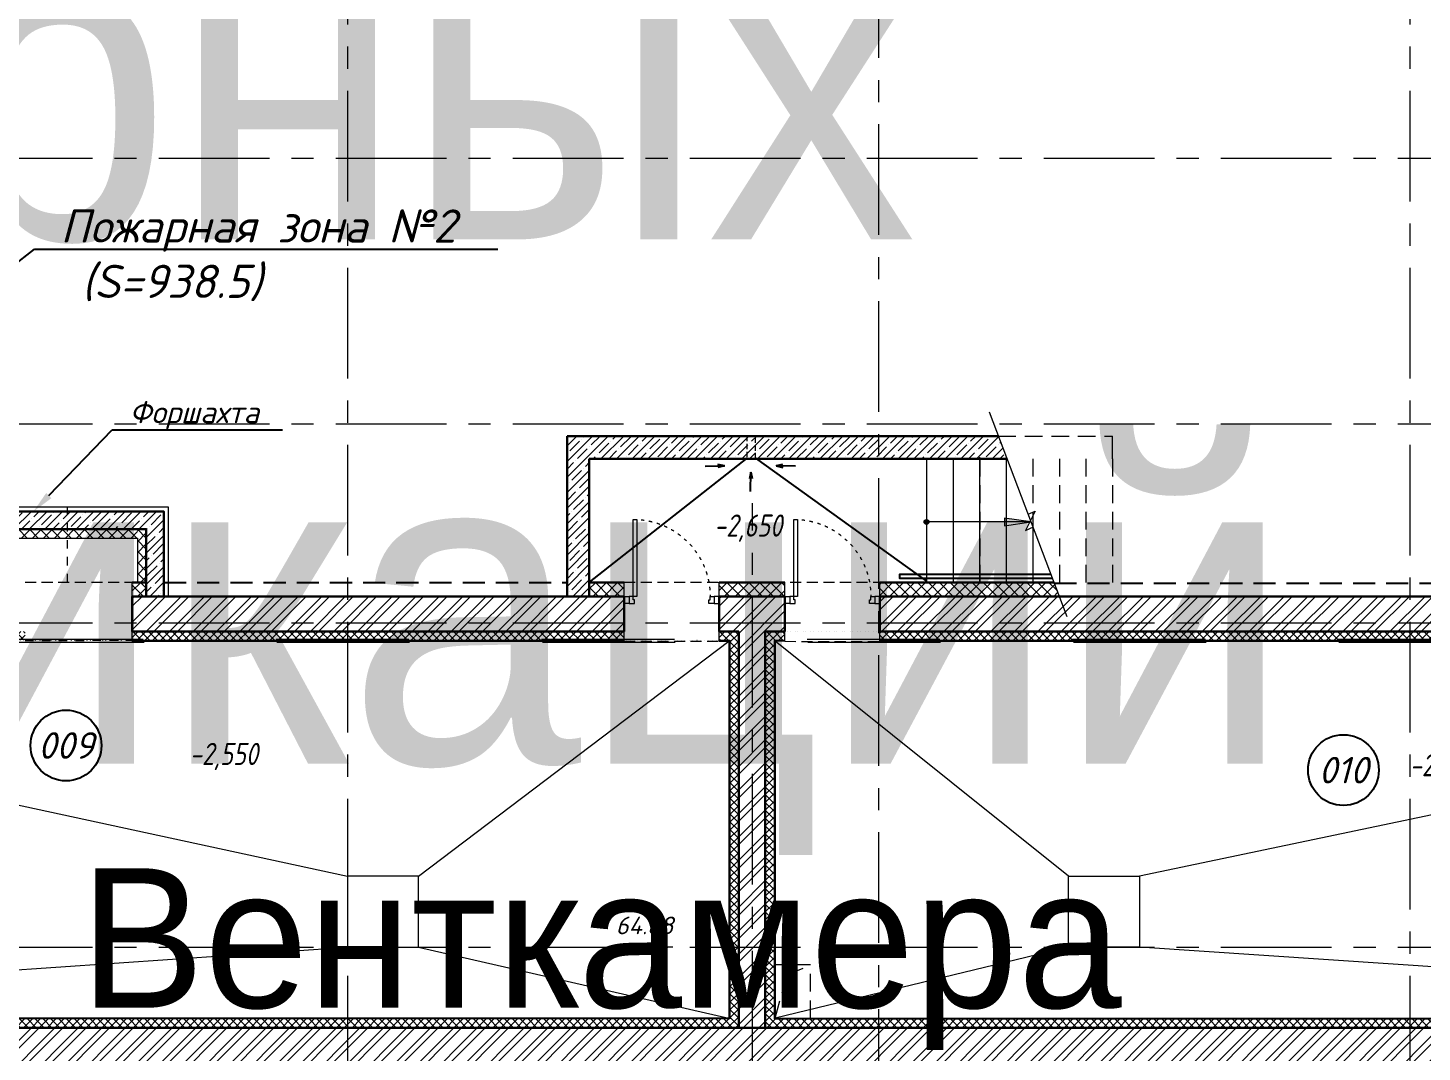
# Model space of a CAD drawing. Header units: millimetres. Extents: x -8417289 to 9420486, y -51311 to 166017.
# Drawn here: x -320784 to -305032, y 81501 to 93074 of the extents above; entities that cross this region are included whole.
import ezdxf
from ezdxf import colors
from ezdxf.entities.mleader import LeaderData, LeaderLine
from ezdxf.enums import TextEntityAlignment as Align
from ezdxf.math import Vec2, Vec3

# ---------------------------------------------------------------- set-up
doc = ezdxf.new("R2018")
doc.units = ezdxf.units.MM
for name, pattern in [('ACAD_ISO03W100', [30, 12, -18]), ('ADSK_Скрыто', [6, 3, -3]), ('ADSK_Штриховая_ш2 п1', [3, 2, -1]), ('CENTER', [2, 1.25, -0.25, 0.25, -0.25]), ('TRATTEGGIATA', [0.75, 0.5, -0.25]), ('Штрих', [6.35, 3.175, -3.175])]:
    doc.linetypes.add(name, pattern=pattern)
for name, color, linetype, lineweight in [('1 этаж тонкие линии!', 250, 'Continuous', 0), ('_АР ТЕКСТ', 250, 'Continuous', 25), ('_Скрыто_', 7, 'ADSK_Скрыто', 9), ('АР_Выноски АПР', 7, 'Continuous', 5), ('АР_Двери', 5, 'Continuous', 18), ('АР_Лестницы', 250, 'Continuous', 15), ('АР_Лестницы ограждение', 94, 'Continuous', 25), ('АР_Маркер экспликации', 239, 'Continuous', 13), ('АР_МосжилНии_Стены', 202, 'Continuous', 30), ('АР_Навесной фасад', 5, 'Continuous', 5), ('АР_Номер помещения', 1, 'Continuous', 25), ('АР_Оси', 193, 'Continuous', 9), ('АР_Отметки', 250, 'Continuous', 15), ('АР_Помещения_площадь', 19, 'Continuous', 9), ('АР_Сущ Несущая стена', 202, 'Continuous', 30), ('АР_тонкая линия', 250, 'Continuous', 0), ('АР_Утеплитель', 250, 'Continuous', 9), ('АР_Штриховка кирпич', 250, 'Continuous', 9), ('АР_Штриховка монолит', 250, 'Continuous', 9), ('Подвал', 250, 'Continuous', 30)]:
    doc.layers.add(name, color=color, linetype=linetype, lineweight=lineweight)
doc.layers.add('АР_Названия помещений', color=124, linetype='Continuous', lineweight=5, plot=False)
doc.layers.add('ТХ_ВК_трапы', color=5, linetype='Continuous')
doc.styles.add('ISOCPEUR', font='isocpeui.ttf', dxfattribs={"height": 250})
doc.styles.get("Standard").update_dxf_attribs({"font": 'arial.ttf'})
pattern_1 = [(45, (0, 0), (-132.58252, 132.58252), []), (45, (88.39, 0), (-132.58252, 132.58252), [])]
pattern_2 = [(135, (0, 0), (-61.871843, -61.871843), []), (225, (0, 0), (61.871843, -61.871843), [])]
pattern_3 = [(45, (0, 0), (-44.194174, 44.194174), []), (135, (0, 0), (-44.194174, -44.194174), [])]

# ---------------------------------------------------------------- blocks, each defined once
blk = doc.blocks.new('*U282')
h = blk.add_hatch(color=8)
h.dxf.hatch_style = 1
edge = h.paths.add_edge_path()
edge.add_arc((0, 0), 27.6, 359.64, 719.64)
h = blk.add_hatch(color=8)
h.dxf.hatch_style = 1
h.paths.add_polyline_path([(880, -44), (880, 44), (1180, 0)])
at = {"color": 8}
blk.add_line((1180, 0), (0, 0), dxfattribs=at)
blk.add_lwpolyline([(880, 44), (880, -44), (1180, 0), (880, 44)], dxfattribs=at)
blk.add_circle((0, 0), 27.6, dxfattribs=at)
blk = doc.blocks.new('*U244')
at = {"color": 8}
for points in [[(0, 0), (0, -80), (55, -80), (55, 0), (0, 0)], [(55, -80), (55, 0), (115, 0), (115, -40), (100, -40), (100, -80), (55, -80)], [(1015, -80), (1015, 0), (955, 0), (955, -40), (970, -40), (970, -80), (1015, -80)], [(1070, 0), (1070, -80), (1015, -80), (1015, 0), (1070, 0)]]:
    blk.add_lwpolyline(points, dxfattribs=at)
blk.add_lwpolyline([(100, -80), (100, -950), (140, -950), (140, -80)], close=True, dxfattribs=at)
at = {"color": 8, "linetype": 'ACAD_ISO03W100', "ltscale": 3}
blk.add_arc((100, -80), 870, 270, 0, dxfattribs=at)
blk = doc.blocks.new('*U254')
at = {"color": 8, "style": 'ISOCPEUR', "flags": 1}
blk.add_attdef('КАТЕГОРИЯ', (-499, -2092), '', height=250, dxfattribs=at)
at = {"layer": 'АР_Номер помещения', "color": 8, "style": 'ISOCPEUR'}
blk.add_attdef('НОМЕР_ПОМЕЩЕНИЯ', text='', height=300, dxfattribs=at).set_placement((-11974, -849), align=Align.MIDDLE_CENTER)
at = {"layer": 'АР_Помещения_площадь', "color": 8, "lineweight": 30, "flags": 104}
blk.add_attdef('ИМЯ_ПОМЕЩЕНИЯ', text='', height=100, dxfattribs=at).set_placement((158, 1217), align=Align.MIDDLE_CENTER)
at = {"layer": 'АР_Помещения_площадь', "color": 8, "style": 'ISOCPEUR'}
blk.add_attdef('ПЛОЩАДЬ_ПОМЕЩЕНИЯ', text='', height=200, dxfattribs=at).set_placement((-11648, -1851), align=Align.MIDDLE_RIGHT)
blk = doc.blocks.new('*U256')
at = {"layer": 'АР_Номер помещения', "color": 8}
blk.add_circle((-10199, 1914), 400, dxfattribs=at)
at = {"layer": 'АР_Помещения_площадь', "color": 8}
blk.add_line((-3342, -366), (-3765, -366), dxfattribs=at)
at = {"color": 8, "style": 'ISOCPEUR', "flags": 1}
blk.add_attdef('КАТЕГОРИЯ', (-499, -2092), '', height=250, dxfattribs=at)
at = {"layer": 'АР_Номер помещения', "color": 8, "style": 'ISOCPEUR'}
blk.add_attdef('НОМЕР_ПОМЕЩЕНИЯ', text='', height=300, dxfattribs=at).set_placement((-10199, 1914), align=Align.MIDDLE_CENTER)
at = {"layer": 'АР_Помещения_площадь', "color": 8, "lineweight": 30, "flags": 104}
blk.add_attdef('ИМЯ_ПОМЕЩЕНИЯ', text='', height=100, dxfattribs=at).set_placement((158, 1217), align=Align.MIDDLE_CENTER)
at = {"layer": 'АР_Помещения_площадь', "color": 8, "style": 'ISOCPEUR'}
blk.add_attdef('ПЛОЩАДЬ_ПОМЕЩЕНИЯ', text='', height=200, dxfattribs=at).set_placement((-3337, -119), align=Align.MIDDLE_RIGHT)
blk = doc.blocks.new('*U257')
at = {"layer": 'АР_Номер помещения', "color": 8}
blk.add_circle((-16592, 1554), 400, dxfattribs=at)
at = {"color": 8, "style": 'ISOCPEUR', "flags": 1}
blk.add_attdef('КАТЕГОРИЯ', (-499, -2092), '', height=250, dxfattribs=at)
at = {"layer": 'АР_Номер помещения', "color": 8, "style": 'ISOCPEUR'}
blk.add_attdef('НОМЕР_ПОМЕЩЕНИЯ', text='', height=300, dxfattribs=at).set_placement((-16592, 1554), align=Align.MIDDLE_CENTER)
at = {"layer": 'АР_Помещения_площадь', "color": 8, "lineweight": 30, "flags": 104}
blk.add_attdef('ИМЯ_ПОМЕЩЕНИЯ', text='', height=100, dxfattribs=at).set_placement((158, 1217), align=Align.MIDDLE_CENTER)
at = {"layer": 'АР_Помещения_площадь', "color": 8, "style": 'ISOCPEUR'}
blk.add_attdef('ПЛОЩАДЬ_ПОМЕЩЕНИЯ', text='', height=200, dxfattribs=at).set_placement((-9497, -280), align=Align.MIDDLE_RIGHT)
blk = doc.blocks.new('_DotSmall')
at = {"color": 8, "linetype": 'ByBlock', "const_width": 0.5}
blk.add_lwpolyline([(-0.0625, 0, 1), (0.0625, 0, 1)], format="xyb", close=True, dxfattribs=at)

msp = doc.modelspace()

# ---------------------------------------------------------------- hatches: boundary and pattern name
at = {"layer": '1 этаж тонкие линии!', "ltscale": 100}
h = msp.add_hatch(dxfattribs=at)
h.set_pattern_fill('ANSI37', color=8, scale=500, style=0)
h.set_pattern_definition(pattern_3)
h.paths.add_polyline_path([(-312975.75, 86253.45), (-312975.75, 86155.33), (-314046.91, 86154.34), (-314046.73, 86252.66), (-319606.34, 86252.62), (-319606.55, 86153.74), (-320816.52, 86153.74), (-320816.53, 86252.71), (-329569.44, 86252.56), (-329569.44, 85936.11), (-329469.91, 85936.23), (-329474.54, 85936.26), (-329472.59, 84864.98), (-329569.45, 84865.05), (-329569.45, 83085.57), (-329065.82, 83085.5), (-329065.82, 81775.68), (-312753.3, 81775.68), (-312753.3, 86252.63)])
h.paths.add_polyline_path([(-314051.79, 86154.51), (-314052.68, 86154.33), (-329474.31, 86153.76), (-329470.35, 83185.5), (-328965.82, 83185.81), (-328965.82, 81875.99), (-312853.3, 81875.68), (-312853.33, 86154.69)], flags=16)
h = msp.add_hatch(dxfattribs=at)
h.set_pattern_fill('ANSI37', color=8, scale=500, style=0)
h.set_pattern_definition(pattern_3)
h.paths.add_polyline_path([(-301646.94, 86252.64), (-301647.01, 86252.73), (-302857.04, 86252.55), (-302857.02, 86151.42), (-311160.48, 86151.42), (-311160.33, 86252.64), (-312452.72, 86252.64), (-312452.72, 81775.68), (-296113.82, 81775.68), (-296113.82, 83086), (-295478.34, 83086), (-295478.26, 86252.64)])
h.paths.add_polyline_path([(-301647.01, 86152.64), (-301647.01, 86252.64), (-302857.04, 86252.89), (-312231.55, 86252.58), (-312231.55, 86152.58), (-312352.72, 86152.64), (-312352.72, 81875.68), (-296213.82, 81875.68), (-296213.82, 83186), (-295478.35, 83186), (-295578.35, 83186), (-295578.35, 86152.64)])
at = {"layer": 'АР_Утеплитель', "ltscale": 100}
h = msp.add_hatch(dxfattribs=at)
h.set_pattern_fill('ANSI37', color=8, scale=700, angle=90)
h.set_pattern_definition([(135, (-7195.33, 658.48), (-61.871843, -61.871843), []), (225, (-7195.33, 658.48), (61.871843, -61.871843), [])])
h.paths.add_polyline_path([(-321636.98, 87408.66), (-321637, 87309.17), (-319544.15, 87309.26), (-319544.15, 87409.51)])
h = msp.add_hatch(dxfattribs=at)
h.set_pattern_fill('ANSI37', color=8, scale=700, angle=90)
h.set_pattern_definition([(135, (-5105.394, 160.13), (-61.871843, -61.871843), []), (225, (-5105.394, 160.13), (61.871843, -61.871843), [])])
h.paths.add_polyline_path([(-319547.09, 87408.84), (-319547.07, 86810.82), (-319446.76, 86810.71), (-319446.8, 87409.49)])
h = msp.add_hatch(dxfattribs=at)
h.set_pattern_fill('ANSI37', color=8, scale=700, angle=90)
h.set_pattern_definition([(135, (-6625.58, -3e-05), (-61.871843, -61.871843), []), (225, (-6625.58, -3e-05), (61.871843, -61.871843), [])])
h.paths.add_polyline_path([(-319606.34, 86800.68), (-319606.35, 86650.68), (-319446.75, 86652.32), (-319446.73, 86802.32)])
h = msp.add_hatch(dxfattribs=at)
h.set_pattern_fill('ANSI37', color=8, scale=700, angle=90)
h.set_pattern_definition(pattern_2)
h.paths.add_polyline_path([(-314441.66, 86799.92), (-314441.67, 86650.68), (-314051.79, 86650.68), (-314051.78, 86803.62)])
h = msp.add_hatch(dxfattribs=at)
h.set_pattern_fill('ANSI37', color=8, scale=700, angle=90)
h.set_pattern_definition(pattern_2)
h.paths.add_polyline_path([(-312975.76, 86800.68), (-312975.77, 86650.68), (-312231.45, 86650.68), (-312231.44, 86800.68)])
h = msp.add_hatch(dxfattribs=at)
h.set_pattern_fill('ANSI37', color=8, scale=700, angle=90)
h.set_pattern_definition([(135, (-358391.84, -889389.29), (-61.871843, -61.871843), []), (225, (-358391.84, -889389.29), (61.871843, -61.871843), [])])
h.paths.add_polyline_path([(-310904.96, 86650.68), (-310904.96, 86800.68), (-311160.6, 86800.68), (-311160.6, 86650.68)])
h.paths.add_polyline_path([(-310904.96, 86800.68), (-310904.96, 86650.68), (-309128.09, 86650.68), (-309187.61, 86800.68)])
at = {"layer": 'АР_Штриховка кирпич', "ltscale": 100}
h = msp.add_hatch(dxfattribs=at)
h.set_pattern_fill('ANSI32', color=8, scale=500)
h.set_pattern_definition(pattern_1)
h.paths.add_polyline_path([(-319609.57, 86650.7), (-314053.14, 86653.63), (-314050.08, 86249.69), (-319606.34, 86258.56)])
h = msp.add_hatch(dxfattribs=at)
h.set_pattern_fill('ANSI32', color=8, scale=500)
h.set_pattern_definition(pattern_1)
h.paths.add_polyline_path([(-312596.83, 86650.68), (-312980.58, 86650.68), (-312975.77, 86570.68), (-312975.77, 86350.68), (-312596.83, 86350.68)])
h.paths.add_polyline_path([(-312231.45, 86650.68), (-312596.83, 86650.68), (-312596.83, 86350.68), (-312231.45, 86350.68)])
h.paths.add_polyline_path([(-312231.45, 86350.68), (-312596.83, 86350.68), (-312596.83, 82685.68), (-312452.72, 82685.68), (-312452.72, 86252.64), (-312231.45, 86252.64)])
h.paths.add_polyline_path([(-312596.83, 86350.68), (-312975.77, 86350.68), (-312975.77, 86252.64), (-312753.3, 86252.64), (-312753.3, 82685.68), (-312596.83, 82685.68)])
h.paths.add_polyline_path([(-312596.83, 82685.68), (-312753.3, 82685.68), (-312753.3, 81775.68), (-312596.83, 81775.68)])
h.paths.add_polyline_path([(-312452.72, 82685.68), (-312596.83, 82685.68), (-312596.83, 81775.68), (-312452.72, 81775.68)])
h = msp.add_hatch(dxfattribs=at)
h.set_pattern_fill('ANSI32', color=8, scale=500)
h.set_pattern_definition(pattern_1)
h.paths.add_polyline_path([(-302856.86, 86650.68), (-302856.86, 86167.64), (-302856.86, 86650.68), (-311160.42, 86650.68), (-311160.42, 86252.64), (-302856.86, 86252.64), (-302856.86, 86650.68)])
h = msp.add_hatch(dxfattribs=at)
h.set_pattern_fill('ANSI32', color=8, scale=500)
h.set_pattern_definition(pattern_1)
h.paths.add_polyline_path([(-329468.32, 82685.68), (-329972.03, 82685.68), (-329971.61, 84865.19), (-329569.45, 84865.11), (-329569.45, 83085.5), (-329065.82, 83085.5), (-329065.82, 81775.68), (-296113.82, 81775.66), (-296113.82, 83086), (-295478.35, 83086), (-295478.35, 86252.64), (-295076.83, 86252.63), (-295076.83, 82685.68), (-295715.32, 82685.68), (-295715.32, 81707.5), (-295705.29, 80957.16), (-329468.32, 80969)])
at = {"layer": 'АР_Штриховка монолит', "ltscale": 100}
h = msp.add_hatch(dxfattribs=at)
h.set_pattern_fill('ANSI35', color=8, scale=500)
h.set_pattern_definition([(45, (0, -5.06), (-88.38835, 88.38835), []), (45, (88.39, -5.06), (-88.38835, 88.38835), [156.25, -31.25, 0, -31.25])])
h.paths.add_polyline_path([(-311172.01, 88462.7), (-314692.92, 88462.7), (-314692.92, 86645.62), (-314441.67, 86645.62), (-314441.67, 88205.62), (-311172.01, 88205.62)])
h.paths.add_polyline_path([(-309724.9, 88205.62), (-309822.86, 88462.7), (-311172.01, 88462.7), (-311172.01, 88205.62)])
h = msp.add_hatch(dxfattribs=at)
h.set_pattern_fill('ANSI35', color=8, scale=500)
h.set_pattern_definition([(45, (0, 0), (-88.388348, 88.388348), []), (45, (88.39, 0), (-88.388348, 88.388348), [156.25, -31.25, 0, -31.25])])
h.paths.add_polyline_path([(-321936.86, 86650.68), (-321937.01, 87608.99), (-319246.85, 87609.2), (-319246.7, 86650.68), (-319446.73, 86650.68), (-319446.83, 87409.17), (-321736.99, 87409), (-321737.01, 86650.68)])

# ---------------------------------------------------------------- linework, layer by layer
at = {"color": 8, "linetype": 'TRATTEGGIATA', "ltscale": 500}
for p, q in [((-319246.73, 86805.62), (-314691.86, 86805.62)), ((-309187.61, 86800.68), (-304816.89, 86801.34))]:
    msp.add_line(p, q, dxfattribs=at)
at = {"color": 8, "ltscale": 150}
for points in [[(-312663, 88210.68), (-314441.67, 86810.78)], [(-312563, 88210.68), (-310631.73, 86820.75)]]:
    msp.add_lwpolyline(points, dxfattribs=at)
at = {"layer": '1 этаж тонкие линии!', "color": 8, "ltscale": 100, "transparency": 33554559, "elevation": -1.38}
msp.add_lwpolyline([(-302857.01, 86151.42), (-311160.57, 86151.42)], dxfattribs=at)
at = {"layer": '_Скрыто_', "color": 8, "lineweight": 13, "ltscale": 500}
for points in [[(-329980.26, 86167.64), (-295583.53, 86167.64), (-295583.53, 83202.83), (-296959.81, 83202.83), (-296959.81, 82271.33), (-285166.52, 82271.33), (-285171.35, 64402.81), (-278610.2, 64410.01), (-278610.2, 55506.66), (-291065.39, 55406.66), (-291065.39, 65384.47), (-295200.8, 65384.47), (-295200.8, 71466.89), (-326207.41, 71466.89), (-326207.41, 61850.24), (-333344.4, 61850.24), (-333372.86, 83231.04), (-334852.19, 83231.04), (-334852.19, 91295.68), (-329972.19, 91295.68), (-329980.26, 86167.64)], [(-334852.19, 91295.68), (-329972.19, 91295.68), (-329971.82, 86131.97), (-295478.35, 86131.97), (-295478.35, 83086), (-296113.82, 83086), (-296113.82, 81775.68), (-295076.85, 81775.68), (-295076.85, 82043.25), (-285218.82, 82043.24), (-285216.98, 64379.59), (-278627.11, 64311.04), (-278628.73, 55516.66), (-287525.53, 55506), (-290927.82, 55506), (-290927.82, 65678.77), (-295100.8, 65678.77), (-295090.8, 71429.5), (-326262.18, 71429.5), (-326262.18, 62090.35), (-333716.83, 62090.35), (-333716.83, 83192.41), (-334852.19, 83192.41), (-334852.19, 91295.68)]]:
    msp.add_lwpolyline(points, dxfattribs=at)
at = {"layer": 'АР_Лестницы', "color": 8, "ltscale": 100}
for p, q in [((-309924.43, 88734.31), (-309044.39, 86424.82)), ((-310031.73, 88222.58), (-310031.73, 86810.68)), ((-309731.73, 88228.61), (-309731.73, 86814.04)), ((-310631.73, 88210.68), (-310631.73, 86810.68)), ((-310331.73, 88210.68), (-310331.73, 86814.04)), ((-309431.73, 87441.33), (-309431.73, 86814.04))]:
    msp.add_line(p, q, dxfattribs=at)
msp.add_lwpolyline([(-309484.41, 87579.57), (-309404.92, 87613.77), (-309513.45, 87395.74), (-309421.29, 87435.39)], dxfattribs=at)
at = {"layer": 'АР_Лестницы ограждение', "color": 8, "ltscale": 100}
msp.add_lwpolyline([(-309210.87, 86851.73), (-310932.53, 86851.73), (-310932.53, 86903.18), (-309230.48, 86903.18)], dxfattribs=at)
at = {"layer": 'АР_МосжилНии_Стены', "color": 8, "ltscale": 100}
for p, q in [((-314692.92, 88462.7), (-309822.86, 88462.7)), ((-314692.92, 86650.68), (-314692.92, 88462.7)), ((-314441.67, 86650.68), (-314441.67, 88205.62)), ((-314441.67, 88205.62), (-309731.73, 88205.62)), ((-314046.79, 86650.68), (-319606.53, 86650.68)), ((-314046.61, 86650.68), (-319606.34, 86650.68)), ((-314046.61, 86650.68), (-314046.61, 86252.64)), ((-312231.45, 86252.64), (-312231.45, 86650.68)), ((-312753.3, 81775.68), (-312753.3, 86252.64)), ((-312452.72, 86252.64), (-312452.72, 81775.68))]:
    msp.add_line(p, q, dxfattribs=at)
for points in [[(-312231.45, 86650.68), (-312975.76, 86650.68), (-312975.77, 86252.64)], [(-302792.04, 86531.77), (-302792.04, 86650.68), (-311160.6, 86650.68)], [(-307263.25, 86650.68), (-311160.42, 86650.68), (-311160.42, 86252.64)], [(-302791.86, 86531.77), (-302791.86, 86650.68), (-311160.42, 86650.68)], [(-302856.86, 86531.77), (-302856.86, 86252.64), (-311160.42, 86252.64)], [(-314046.61, 86252.64), (-319606.34, 86252.64)], [(-312753.3, 86252.64), (-312975.77, 86252.64)], [(-312231.45, 86252.64), (-312452.72, 86252.64)], [(-296113.82, 81775.68), (-329065.82, 81775.68)]]:
    msp.add_lwpolyline(points, dxfattribs=at)
at = {"layer": 'АР_Навесной фасад', "color": 8, "ltscale": 100}
for p, q in [((-319446.75, 86810.6), (-319606.34, 86810.68)), ((-319606.34, 86650.68), (-319606.34, 86810.68)), ((-319446.75, 86800.6), (-319606.34, 86800.68)), ((-314046.79, 86810.68), (-314441.67, 86810.68)), ((-314046.8, 86800.68), (-314441.67, 86800.68)), ((-314046.79, 86650.68), (-314046.79, 86810.68)), ((-312232.66, 86810.68), (-312975.76, 86810.68)), ((-312975.76, 86650.68), (-312975.76, 86810.68)), ((-312232.66, 86800.68), (-312975.76, 86800.68)), ((-312231.45, 86650.68), (-312231.45, 86810.68)), ((-309191.42, 86810.68), (-311160.6, 86810.68)), ((-311160.6, 86650.68), (-311160.6, 86810.68)), ((-309187.61, 86800.68), (-311160.6, 86800.68))]:
    msp.add_line(p, q, dxfattribs=at)
msp.add_lwpolyline([(-321637.08, 86810.83), (-321636.99, 87309), (-319546.82, 87309.16), (-319547.06, 86810.65)], dxfattribs=at)
at = {"layer": 'АР_Оси', "color": 8, "linetype": 'CENTER', "ltscale": 1000}
for p, q in [((-317172.07, 134363.15), (-317172.07, 78630.8)), ((-305172.07, 134363.15), (-305172.07, 78630.8)), ((-311172.07, 133984.95), (-311172.07, 78252.6)), ((-359305.77, 91600.68), (-276127.36, 91600.68)), ((-359305.77, 88600.68), (-276127.36, 88600.68)), ((-312597.01, 53394.41), (-312597.01, 87701.89)), ((-359305.77, 86350.68), (-276127.36, 86350.68)), ((-359305.77, 82685.68), (-275708.6, 82685.68))]:
    msp.add_line(p, q, dxfattribs=at)
at = {"layer": 'АР_Сущ Несущая стена', "color": 8, "linetype": 'Штрих', "lineweight": 9, "ltscale": 30}
for p, q in [((-320336.97, 86810.7), (-320336.99, 87659.11)), ((-320816.54, 86153.15, -1.38), (-319606.54, 86154.33, -1.38))]:
    msp.add_line(p, q, dxfattribs=at)
at = {"layer": 'АР_Сущ Несущая стена', "color": 8, "ltscale": 100}
for points in [[(-319246.7, 86650.68), (-319246.85, 87609.2), (-321937.01, 87608.99)], [(-321737.01, 86650.68), (-321736.99, 87409), (-319446.83, 87409.17), (-319446.73, 86650.68)], [(-319606.34, 86252.64), (-319606.34, 86650.68)]]:
    msp.add_lwpolyline(points, dxfattribs=at)
at = {"layer": 'АР_тонкая линия', "color": 8, "linetype": 'ADSK_Штриховая_ш2 п1', "ltscale": 100}
for p, q in [((-309820.93, 88462.7), (-308530.61, 88462.7)), ((-310630.61, 88205.62), (-310630.61, 86805.62)), ((-310330.61, 88205.62), (-310330.61, 86805.62)), ((-310030.61, 88205.62), (-310030.61, 86805.62)), ((-309730.61, 88205.62), (-309730.61, 86805.62)), ((-309430.61, 88205.62), (-309430.61, 86805.62)), ((-309130.61, 88205.62), (-309130.61, 86800.68)), ((-308830.61, 88205.62), (-308830.61, 86800.68)), ((-308530.61, 88205.62), (-308530.61, 86800.68))]:
    msp.add_line(p, q, dxfattribs=at)
at = {"layer": 'АР_тонкая линия', "color": 8, "ltscale": 500}
for p, q in [((-319606.52, 86143.15, -0.34), (-319606.55, 86252.64)), ((-314046.8, 86154.33, -1.38), (-314046.84, 86253.82)), ((-314046.76, 86144.33, -1.38), (-314046.79, 86243.82)), ((-312975.73, 86154.65, -1.23), (-312975.77, 86254.13, 0.14)), ((-312975.73, 86144.33, -1.38), (-312975.76, 86243.82)), ((-312231.63, 86142.64), (-312231.48, 86252.12, 1.38)), ((-311160.39, 86141.42, -1.38), (-311160.42, 86252.64))]:
    msp.add_line(p, q, dxfattribs=at)
at = {"layer": 'АР_тонкая линия', "color": 8, "linetype": 'ADSK_Штриховая_ш2 п1', "ltscale": 30}
msp.add_lwpolyline([(-312663, 88205.62), (-312563, 88205.62), (-312563, 88462.7), (-312663, 88462.7)], close=True, dxfattribs=at)
at = {"layer": 'АР_тонкая линия', "color": 8, "ltscale": 500, "elevation": -1.38}
for points in [[(-312975.76, 86154.65), (-312853.3, 86154.2), (-312853.3, 81876.3), (-328965.82, 81876.3), (-328965.82, 83185.5), (-329470.79, 83185.5), (-329472.59, 84864.98)], [(-312975.34, 86144.19), (-312863.3, 86144.2), (-312863.3, 81886.3), (-328955.82, 81886.3), (-328955.82, 83195.5), (-329460.81, 83195.5), (-329462.59, 84865)], [(-319606.54, 86154.33), (-314046.8, 86154.33)], [(-319606.54, 86144.33), (-314046.8, 86144.33)], [(-302857.01, 86151.42), (-311160.57, 86151.42)], [(-302857.01, 86141.42), (-311160.57, 86141.42)]]:
    msp.add_lwpolyline(points, dxfattribs=at)
at = {"layer": 'АР_тонкая линия', "color": 8, "ltscale": 500}
for points in [[(-312231.45, 86152.64), (-312352.72, 86152.64), (-312352.72, 81875.68), (-296213.82, 81875.68), (-296213.82, 83186), (-295578.35, 83186), (-295578.35, 86152.64), (-301646.86, 86152.64)], [(-312231.45, 86142.64), (-312342.72, 86142.64), (-312342.72, 81885.68), (-296223.82, 81885.68), (-296223.82, 83196), (-295588.35, 83196), (-295588.35, 86142.64), (-301646.86, 86142.64)]]:
    msp.add_lwpolyline(points, dxfattribs=at)
at = {"layer": 'АР_тонкая линия', "color": 8, "linetype": 'ADSK_Штриховая_ш2 п1', "ltscale": 100}
msp.add_lwpolyline([(-312342.72, 81885.68), (-311941.47, 81885.68), (-311941.47, 82485.68), (-312342.72, 82485.68)], close=True, dxfattribs=at)
msp.add_lwpolyline([(-312342.72, 81885.68), (-312210, 82373), (-311941.47, 82485.68)], dxfattribs=at)
at = {"layer": 'АР_Утеплитель', "color": 8, "ltscale": 0.25}
msp.add_lwpolyline([(-319196.7, 86650.69), (-319196.85, 87659.2), (-321987.01, 87658.99), (-321987.01, 86650.68)], dxfattribs=at)
at = {"layer": 'Подвал', "color": 8, "lineweight": 13, "ltscale": 500}
for p, q in [((-308530.61, 88205.62), (-308530.61, 88462.7)), ((-329464.77, 86144.14, -1.38), (-317172.07, 83487.41)), ((-316370.55, 83487.41), (-312863.3, 86144.2, -1.38)), ((-309025.8, 83487.41), (-312342.72, 86142.64)), ((-295588.35, 86142.64), (-308224.28, 83487.41)), ((-328955.82, 81886.3, -1.38), (-317172.07, 82685.68)), ((-316370.55, 82685.68), (-312863.3, 81886.3, -1.38)), ((-309025.8, 82685.68), (-312342.72, 81885.68)), ((-296223.82, 81885.68), (-308224.28, 82685.68))]:
    msp.add_line(p, q, dxfattribs=at)
at = {"layer": 'Подвал', "color": 8, "linetype": 'TRATTEGGIATA', "lineweight": 13, "ltscale": 250}
for p, q in [((-320816.53, 86810.68), (-319606.34, 86810.72)), ((-314046.79, 86810.68), (-311160.6, 86810.68)), ((-314046.8, 86144.33, -1.38), (-312975.34, 86144.19, -1.38)), ((-312231.63, 86142.64), (-311160.57, 86141.42, -1.38))]:
    msp.add_line(p, q, dxfattribs=at)
at = {"layer": 'Подвал', "color": 8, "lineweight": 13, "ltscale": 500}
for points in [[(-317172.07, 82685.68), (-316370.55, 82685.68), (-316370.55, 83487.41), (-317172.07, 83487.41)], [(-308224.28, 82685.68), (-309025.8, 82685.68), (-309025.8, 83487.41), (-308224.28, 83487.41)]]:
    msp.add_lwpolyline(points, close=True, dxfattribs=at)
at = {"layer": 'ТХ_ВК_трапы', "color": 8, "ltscale": 100}
for p, q in [((-313133.74, 88121.24, -0.48), (-312914.24, 88125.42, -0.48)), ((-312914.24, 88125.42, -0.48), (-312989.33, 88107.82, -0.48)), ((-312914.24, 88125.42, -0.48), (-312988.57, 88138.83, -0.48)), ((-312988.57, 88138.83, -0.48), (-312914.24, 88125.42, -0.48)), ((-312331.58, 88125.75, -0.48), (-312257.25, 88139.16, -0.48)), ((-312257.25, 88139.16, -0.48), (-312331.58, 88125.75, -0.48)), ((-312112.09, 88121.56, -0.48), (-312331.58, 88125.75, -0.48)), ((-312331.58, 88125.75, -0.48), (-312256.5, 88108.15, -0.48)), ((-312614.4, 88055, -0.48), (-312632.01, 87979.92, -0.48)), ((-312618.59, 87835.51, -0.48), (-312614.4, 88055, -0.48)), ((-312614.4, 88055, -0.48), (-312601, 87980.67, -0.48)), ((-312601, 87980.67, -0.48), (-312614.4, 88055, -0.48))]:
    msp.add_line(p, q, dxfattribs=at)

# ---------------------------------------------------------------- block references
at = {"layer": 'АР_Двери', "color": 8, "xscale": -1, "rotation": 180}
for p in [(-314045.76, 86570.68), (-312230.6, 86570.68)]:
    msp.add_blockref('*U244', p, dxfattribs=at)
at = {"layer": 'АР_Лестницы', "color": 8, "ltscale": 75}
msp.add_blockref('*U282', (-310631.73, 87491.81), dxfattribs=at)
at = {"layer": 'АР_Маркер экспликации', "color": 8}
ref = msp.add_blockref('*U254', (-322053.15, 118218.25), dxfattribs=at)
lines = msp.add_mtext('Техническое помещение для прокладки инженерных коммуникаций', dxfattribs={"layer": 'АР_Названия помещений', "color": 8, "insert": (-338172.07, 117939), "char_height": 3554.348, "width": 926.94, "attachment_point": 1})
ref.add_attrib('ИМЯ_ПОМЕЩЕНИЯ', '', (-338172.07, 117939), dxfattribs={"flags": 104}).embed_mtext(lines)
ref = msp.add_blockref('*U256', (-310154.72, 83051.52, 1.96), dxfattribs=at)
ref.add_attrib('НОМЕР_ПОМЕЩЕНИЯ', '009', dxfattribs={"layer": 'АР_Номер помещения', "color": 8, "height": 300, "style": 'ISOCPEUR'}).set_placement((-320353.91, 84965.71, 1.96), align=Align.MIDDLE_CENTER)
lines = msp.add_mtext('Венткамера', dxfattribs={"layer": 'АР_Названия помещений', "color": 8, "insert": (-320196.68, 83578.49, 1.96), "char_height": 1576.782, "width": 926.94, "attachment_point": 1})
ref.add_attrib('ИМЯ_ПОМЕЩЕНИЯ', '', (-320196.68, 83578.49, 1.96), dxfattribs={"flags": 104}).embed_mtext(lines)
ref.add_attrib('ПЛОЩАДЬ_ПОМЕЩЕНИЯ', '64.68', dxfattribs={"layer": 'АР_Помещения_площадь', "color": 8, "height": 200, "style": 'ISOCPEUR'}).set_placement((-313492.17, 82932.19, 1.96), align=Align.MIDDLE_RIGHT)
ref = msp.add_blockref('*U257', (-289328.93, 83133.51), dxfattribs=at)
ref.add_attrib('НОМЕР_ПОМЕЩЕНИЯ', '010', dxfattribs={"layer": 'АР_Номер помещения', "color": 8, "height": 300, "style": 'ISOCPEUR'}).set_placement((-305920.89, 84687.19), align=Align.MIDDLE_CENTER)

# ---------------------------------------------------------------- leaders
at = {"layer": '_АР ТЕКСТ', "color": 8}
ml = msp.add_multileader_mtext('Standard', dxfattribs=at)
ml.set_content('{\\W0.8;-2,550}', color=8, style='ISOCPEUR')
ml.set_leader_properties(color=8, linetype='Continuous', lineweight=-1)
ml.set_arrow_properties(name='DOTSMALL')
ml.build(insert=Vec2(0, 0))
ml.multileader.update_dxf_attribs({"has_text_frame": 1, "text_left_attachment_type": 4, "text_right_attachment_type": 4, "dogleg_length": 100, "arrow_head_size": 180})
ctx = ml.context
ctx.base_point, ctx.char_height, ctx.arrow_head_size, ctx.landing_gap_size, ctx.plane_origin = Vec3(-314736.01, 120073.28, -1.96), 250, 180, 50, Vec3(-314255.68, 117829.26, -1.96)
ctx.left_attachment, ctx.right_attachment = 4, 4
notes = []
notes.append((ctx, [(0, (0, 0, 0), (0, 0), (1, 0), 1, [])]))
ctx.mtext.insert, ctx.mtext.width, ctx.mtext.defined_height, ctx.mtext.line_spacing_style, ctx.mtext.flow_direction = Vec3(-314686.01, 120406.61, -1.96), 801.0864, 330.71, 2, 5
at = {"layer": 'АР_Выноски АПР', "color": 8}
ml = msp.add_multileader_mtext('Standard', dxfattribs=at)
ml.set_content('Граница пожарной зоны', color=8, style='ISOCPEUR')
ml.set_leader_properties(color=8)
ml.build(insert=Vec2(0, 0))
ml.multileader.update_dxf_attribs({"text_left_attachment_type": 6, "text_right_attachment_type": 6, "dogleg_length": 100, "arrow_head_size": 375})
ctx = ml.context
ctx.base_point, ctx.char_height, ctx.arrow_head_size, ctx.landing_gap_size, ctx.plane_origin = Vec3(-320753.22, 93731.41), 375, 375, 37.5, Vec3(-358429.56, 91541.5)
ctx.left_attachment, ctx.right_attachment = 6, 6
notes.append((ctx, [(1, (1, 1, 0), (-321008.97, 93731.41), (1, 0), 255.75, [(1, [(-325181.32, 91089.69)], 0, [])])]))
ctx.mtext.insert, ctx.mtext.width, ctx.mtext.flow_direction = Vec3(-320715.72, 94218.91), 9315.7311, 5
ml = msp.add_multileader_mtext('Standard', dxfattribs=at)
ml.set_content('Пожарная зона №2 \\P (S=938.5)', color=8, style='ISOCPEUR')
ml.set_leader_properties(color=8)
ml.build(insert=Vec2(0, 0))
ml.multileader.update_dxf_attribs({"text_left_attachment_type": 6, "text_right_attachment_type": 6, "dogleg_length": 100, "arrow_head_size": 375})
ctx = ml.context
ctx.base_point, ctx.char_height, ctx.arrow_head_size, ctx.landing_gap_size, ctx.plane_origin = Vec3(-320454.44, 90573.11, -1.38), 375, 375, 37.5, Vec3(-360641.63, 85848.26, -1.38)
ctx.left_attachment, ctx.right_attachment = 6, 6
notes.append((ctx, [(1, (1, 1, 0), (-320710.19, 90573.11, -1.38), (1, 0), 255.75, [(1, [(-327393.39, 85396.45, -1.38)], 0, [])])]))
ctx.mtext.insert, ctx.mtext.width, ctx.mtext.flow_direction = Vec3(-320416.94, 91023.11, -1.38), 9315.7311, 5
ml = msp.add_multileader_mtext('Standard', dxfattribs=at)
ml.set_content('\\A1;Форшахта', color=8, style='ISOCPEUR')
ml.set_leader_properties(color=8)
ml.build(insert=Vec2(0, 0))
ml.multileader.update_dxf_attribs({"text_left_attachment_type": 6, "text_right_attachment_type": 6, "dogleg_length": 100, "arrow_head_size": 250})
ctx = ml.context
ctx.base_point, ctx.char_height, ctx.arrow_head_size, ctx.landing_gap_size, ctx.plane_origin = Vec3(-319661.57, 88532.53), 250, 250, 25, Vec3(-342887.42, 87910.29)
ctx.left_attachment, ctx.right_attachment = 6, 6
notes.append((ctx, [(1, (1, 1, 0), (-319832.07, 88532.53), (1, 0), 170.5, [(1, [(-320721.93, 87609.08)], 0, [])])]))
ctx.mtext.insert, ctx.mtext.width, ctx.mtext.flow_direction = Vec3(-319636.57, 88857.53), 6210.4874, 5
at = {"layer": 'АР_Отметки', "color": 8}
ml = msp.add_multileader_mtext('Standard', dxfattribs=at)
ml.set_content('{\\W0.8;-2,250}', color=8, style='ISOCPEUR')
ml.set_leader_properties(color=8, linetype='Continuous', lineweight=-1)
ml.set_arrow_properties(name='DOTSMALL')
ml.build(insert=Vec2(0, 0))
ml.multileader.update_dxf_attribs({"has_text_frame": 1, "text_left_attachment_type": 4, "text_right_attachment_type": 4, "dogleg_length": 100, "arrow_head_size": 180})
ctx = ml.context
ctx.base_point, ctx.char_height, ctx.arrow_head_size, ctx.landing_gap_size, ctx.plane_origin = Vec3(-336127.5, 116985.86, 0), 250, 180, 50, Vec3(-337173.96, 115928.76, 0)
ctx.left_attachment, ctx.right_attachment = 4, 4
notes.append((ctx, [(0, (0, 0, 0), (0, 0), (1, 0), 1, [])]))
ctx.mtext.insert, ctx.mtext.width, ctx.mtext.defined_height, ctx.mtext.line_spacing_style, ctx.mtext.flow_direction = Vec3(-336077.5, 117319.19, 0), 769.989, 343.89, 2, 5
ml = msp.add_multileader_mtext('Standard', dxfattribs=at)
ml.set_content('{\\W0.8;-2,250}', color=8, style='ISOCPEUR')
ml.set_leader_properties(color=8, linetype='Continuous', lineweight=-1)
ml.set_arrow_properties(name='DOTSMALL')
ml.build(insert=Vec2(0, 0))
ml.multileader.update_dxf_attribs({"has_text_frame": 1, "text_left_attachment_type": 4, "text_right_attachment_type": 4, "dogleg_length": 100, "arrow_head_size": 180})
ctx = ml.context
ctx.base_point, ctx.char_height, ctx.arrow_head_size, ctx.landing_gap_size, ctx.plane_origin = Vec3(-331840.15, 103386.88), 250, 180, 50, Vec3(-332043.59, 102108.76)
ctx.left_attachment, ctx.right_attachment = 4, 4
notes.append((ctx, [(0, (0, 0, 0), (0, 0), (1, 0), 1, [])]))
ctx.mtext.insert, ctx.mtext.width, ctx.mtext.defined_height, ctx.mtext.line_spacing_style, ctx.mtext.flow_direction = Vec3(-331790.15, 103720.21), 769.989, 343.89, 2, 5
ml = msp.add_multileader_mtext('Standard', dxfattribs=at)
ml.set_content('{\\W0.8;-2,500}', color=8, style='ISOCPEUR')
ml.set_leader_properties(color=8, linetype='Continuous', lineweight=-1)
ml.set_arrow_properties(name='DOTSMALL')
ml.build(insert=Vec2(0, 0))
ml.multileader.update_dxf_attribs({"has_text_frame": 1, "text_left_attachment_type": 4, "text_right_attachment_type": 4, "dogleg_length": 100, "arrow_head_size": 180})
ctx = ml.context
ctx.base_point, ctx.char_height, ctx.arrow_head_size, ctx.landing_gap_size, ctx.plane_origin = Vec3(-348917.1, 102167.8), 250, 180, 50, Vec3(-348638.57, 101601.28)
ctx.left_attachment, ctx.right_attachment = 4, 4
notes.append((ctx, [(0, (0, 0, 0), (0, 0), (1, 0), 1, [])]))
ctx.mtext.insert, ctx.mtext.width, ctx.mtext.line_spacing_style, ctx.mtext.flow_direction = Vec3(-348867.1, 102501.13), 749.6898, 2, 5
ml = msp.add_multileader_mtext('Standard', dxfattribs=at)
ml.set_content('{\\W0.8;-2,400}', color=8, style='ISOCPEUR')
ml.set_leader_properties(color=8, linetype='Continuous', lineweight=-1)
ml.set_arrow_properties(name='DOTSMALL')
ml.build(insert=Vec2(0, 0))
ml.multileader.update_dxf_attribs({"has_text_frame": 1, "text_left_attachment_type": 4, "text_right_attachment_type": 4, "dogleg_length": 100, "arrow_head_size": 180})
ctx = ml.context
ctx.base_point, ctx.char_height, ctx.arrow_head_size, ctx.landing_gap_size, ctx.plane_origin = Vec3(-345559.57, 101933.6), 250, 180, 50, Vec3(-345640.96, 100655.48)
ctx.left_attachment, ctx.right_attachment = 4, 4
notes.append((ctx, [(0, (0, 0, 0), (0, 0), (1, 0), 1, [])]))
ctx.mtext.insert, ctx.mtext.width, ctx.mtext.defined_height, ctx.mtext.line_spacing_style, ctx.mtext.flow_direction = Vec3(-345509.57, 102266.93), 769.989, 343.89, 2, 5
ml = msp.add_multileader_mtext('Standard', dxfattribs=at)
ml.set_content('{\\W0.8;-2,550}', color=8, style='ISOCPEUR')
ml.set_leader_properties(color=8, linetype='Continuous', lineweight=-1)
ml.set_arrow_properties(name='DOTSMALL')
ml.build(insert=Vec2(0, 0))
ml.multileader.update_dxf_attribs({"has_text_frame": 1, "text_left_attachment_type": 4, "text_right_attachment_type": 4, "dogleg_length": 100, "arrow_head_size": 180})
ctx = ml.context
ctx.base_point, ctx.char_height, ctx.arrow_head_size, ctx.landing_gap_size, ctx.plane_origin = Vec3(-342033.25, 92368.05), 250, 180, 50, Vec3(-342114.65, 91100.49)
ctx.left_attachment, ctx.right_attachment = 4, 4
notes.append((ctx, [(0, (0, 0, 0), (0, 0), (1, 0), 1, [])]))
ctx.mtext.insert, ctx.mtext.width, ctx.mtext.line_spacing_style, ctx.mtext.flow_direction = Vec3(-341983.25, 92701.39), 852.697, 2, 5
ml = msp.add_multileader_mtext('Standard', dxfattribs=at)
ml.set_content('{\\W0.8;-2,250}', color=8, style='ISOCPEUR')
ml.set_leader_properties(color=8, linetype='Continuous', lineweight=-1)
ml.set_arrow_properties(name='DOTSMALL')
ml.build(insert=Vec2(0, 0))
ml.multileader.update_dxf_attribs({"has_text_frame": 1, "text_left_attachment_type": 4, "text_right_attachment_type": 4, "dogleg_length": 100, "arrow_head_size": 180})
ctx = ml.context
ctx.base_point, ctx.char_height, ctx.arrow_head_size, ctx.landing_gap_size, ctx.plane_origin = Vec3(-334177.78, 87942.72), 250, 180, 50, Vec3(-333125.08, 86287.55)
ctx.left_attachment, ctx.right_attachment = 4, 4
notes.append((ctx, [(0, (0, 0, 0), (0, 0), (1, 0), 1, [])]))
ctx.mtext.insert, ctx.mtext.width, ctx.mtext.line_spacing_style, ctx.mtext.flow_direction = Vec3(-334127.78, 88276.06), 852.697, 2, 5
ml = msp.add_multileader_mtext('Standard', dxfattribs=at)
ml.set_content('{\\W0.8;-2,650}', color=8, style='ISOCPEUR')
ml.set_leader_properties(color=8, linetype='Continuous', lineweight=-1)
ml.set_arrow_properties(name='DOTSMALL')
ml.build(insert=Vec2(0, 0))
ml.multileader.update_dxf_attribs({"has_text_frame": 1, "text_left_attachment_type": 4, "text_right_attachment_type": 4, "dogleg_length": 100, "arrow_head_size": 180})
ctx = ml.context
ctx.base_point, ctx.char_height, ctx.arrow_head_size, ctx.landing_gap_size, ctx.plane_origin = Vec3(-313080.84, 87242.68), 250, 180, 50, Vec3(-312264.42, 85825.21)
ctx.left_attachment, ctx.right_attachment = 4, 4
notes.append((ctx, [(0, (0, 0, 0), (0, 0), (1, 0), 1, [])]))
ctx.mtext.insert, ctx.mtext.width, ctx.mtext.line_spacing_style, ctx.mtext.flow_direction = Vec3(-313030.84, 87576.01), 852.697, 2, 5
ml = msp.add_multileader_mtext('Standard', dxfattribs=at)
ml.set_content('{\\W0.8;-2,550}', color=8, style='ISOCPEUR')
ml.set_leader_properties(color=8, linetype='Continuous', lineweight=-1)
ml.set_arrow_properties(name='DOTSMALL')
ml.build(insert=Vec2(0, 0))
ml.multileader.update_dxf_attribs({"has_text_frame": 1, "text_left_attachment_type": 4, "text_right_attachment_type": 4, "dogleg_length": 100, "arrow_head_size": 180})
ctx = ml.context
ctx.base_point, ctx.char_height, ctx.arrow_head_size, ctx.landing_gap_size, ctx.plane_origin = Vec3(-319003.64, 84661.76), 250, 180, 50, Vec3(-315900.76, 83394.2)
ctx.left_attachment, ctx.right_attachment = 4, 4
notes.append((ctx, [(0, (0, 0, 0), (0, 0), (1, 0), 1, [])]))
ctx.mtext.insert, ctx.mtext.width, ctx.mtext.line_spacing_style, ctx.mtext.flow_direction = Vec3(-318953.64, 84995.09), 852.697, 2, 5
ml = msp.add_multileader_mtext('Standard', dxfattribs=at)
ml.set_content('{\\W0.8;-2,550}', color=8, style='ISOCPEUR')
ml.set_leader_properties(color=8, linetype='Continuous', lineweight=-1)
ml.set_arrow_properties(name='DOTSMALL')
ml.build(insert=Vec2(0, 0))
ml.multileader.update_dxf_attribs({"has_text_frame": 1, "text_left_attachment_type": 4, "text_right_attachment_type": 4, "dogleg_length": 100, "arrow_head_size": 180})
ctx = ml.context
ctx.base_point, ctx.char_height, ctx.arrow_head_size, ctx.landing_gap_size, ctx.plane_origin = Vec3(-305222.07, 84535.31), 250, 180, 50, Vec3(-309514.69, 83411.09)
ctx.left_attachment, ctx.right_attachment = 4, 4
notes.append((ctx, [(0, (0, 0, 0), (0, 0), (1, 0), 1, [])]))
ctx.mtext.insert, ctx.mtext.width, ctx.mtext.line_spacing_style, ctx.mtext.flow_direction = Vec3(-305172.07, 84868.64), 852.697, 2, 5
for ctx, leaders in notes:
    for number, flags, end, landing, length, lines in leaders:
        leader = LeaderData()
        leader.index, (leader.has_last_leader_line, leader.has_dogleg_vector, leader.attachment_direction) = number, flags
        leader.last_leader_point, leader.dogleg_vector, leader.dogleg_length = Vec3(end), Vec3(landing), length
        for number, points, colour, breaks in lines:
            line = LeaderLine()
            line.index, line.vertices, line.color, line.breaks = number, Vec3.list(points), colors.encode_raw_color(colour), breaks
            leader.lines.append(line)
        ctx.leaders.append(leader)

doc.saveas('drawing.dxf')
